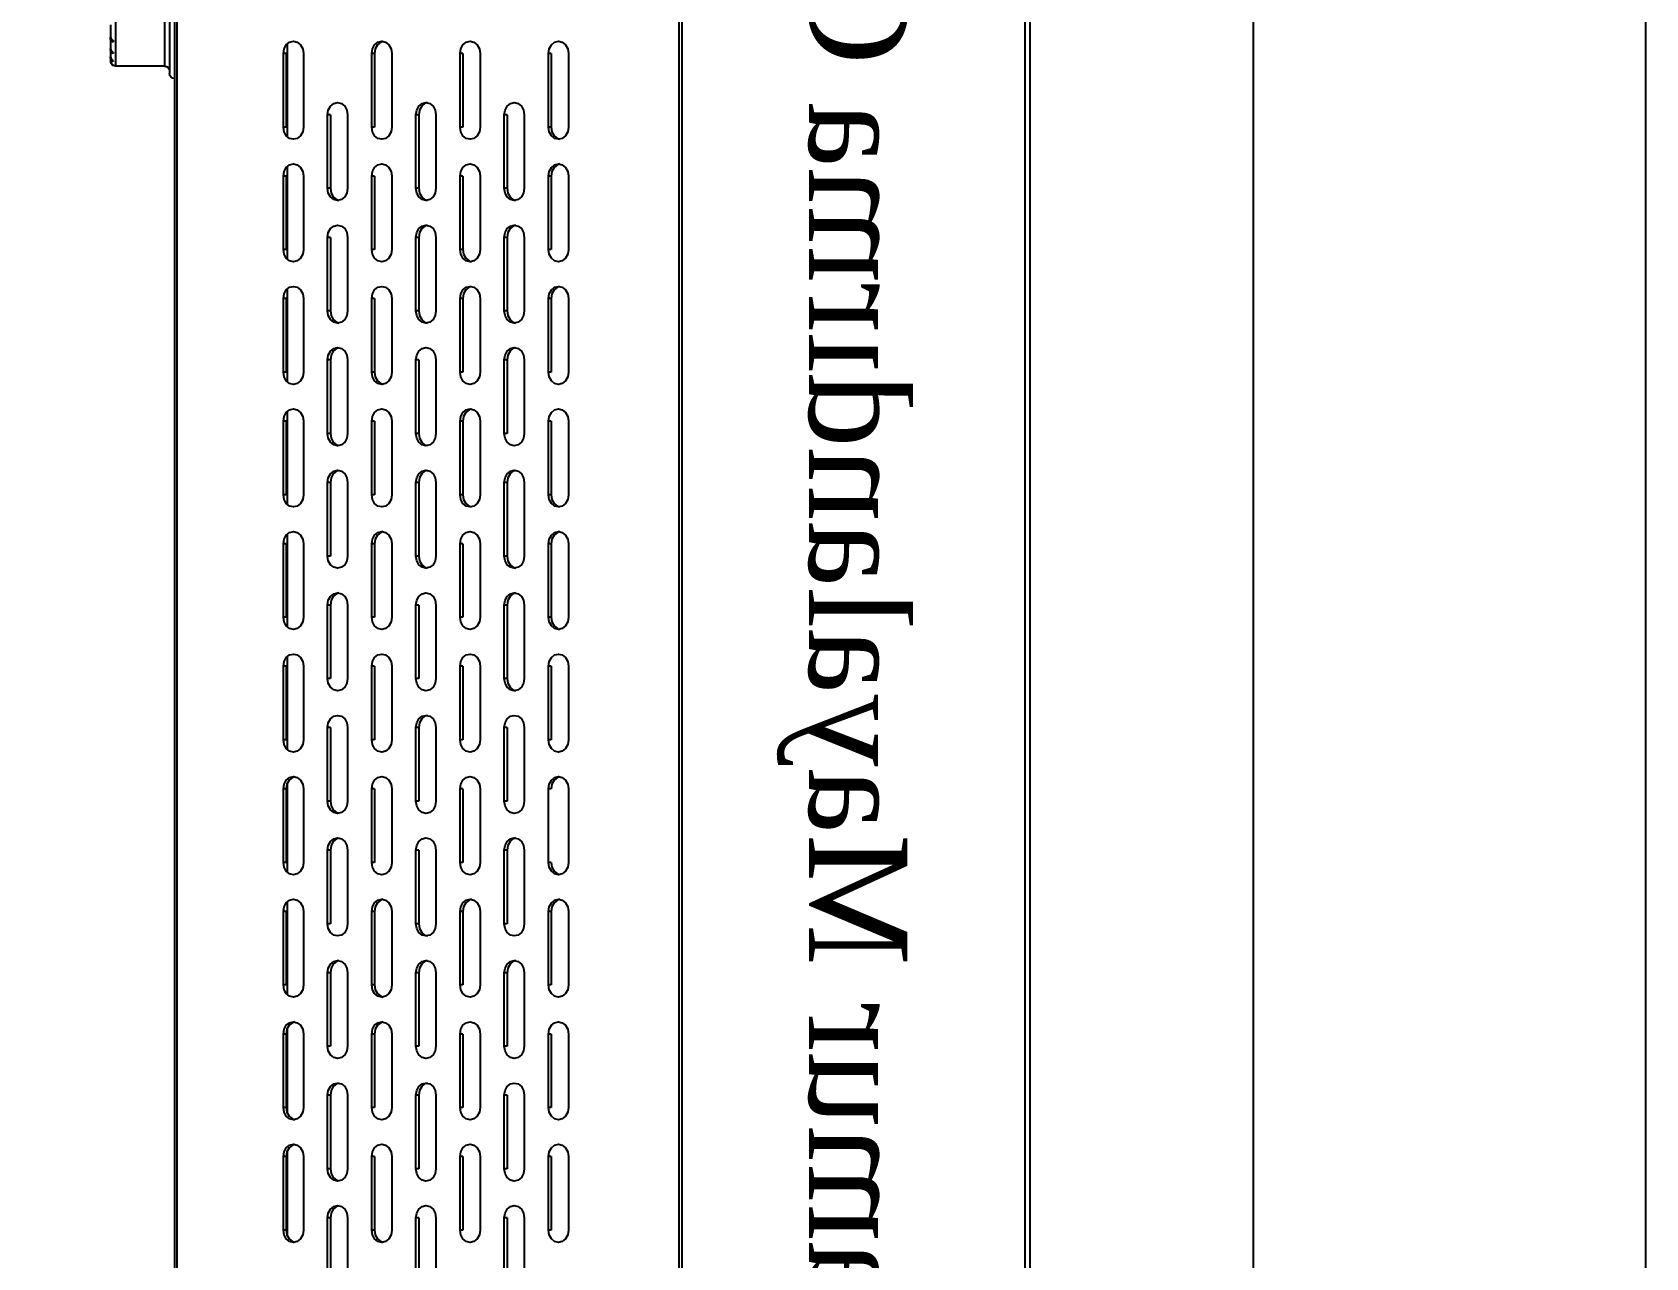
# Model space of a CAD drawing. Header units: millimetres. Extents: x 7703 to 14147, y -5820 to 95.
# Drawn here: x 12805.99 to 12838.9, y -4235.13 to -4210.14 of the extents above; entities that cross this region are included whole.
import ezdxf

# ---------------------------------------------------------------- set-up
doc = ezdxf.new("R2010")
doc.units = ezdxf.units.MM
doc.layers.add('Layer2', color=4, linetype='Continuous')
doc.layers.add('Layer5', color=33, linetype='Continuous', lineweight=15)
doc.styles.get("Standard").update_dxf_attribs({"font": 'stylu.ttf', "height": 10})

# ---------------------------------------------------------------- blocks, each defined once
blk = doc.blocks.new('A$C09CE520B')
at = {"layer": 'Layer2'}
for p, q in [((470.15, 192.5), (17.17, 192.5)), ((470.15, 191.49), (17.17, 191.49)), ((470.15, 121.49), (17.17, 121.49)), ((470.15, 120.91), (17.17, 120.91)), ((161.66, 98.39), (146.66, 98.39)), ((186.66, 98.39), (171.66, 98.39)), ((211.66, 98.39), (196.66, 98.39)), ((236.66, 98.39), (221.66, 98.39)), ((261.66, 98.39), (246.66, 98.39)), ((286.66, 98.39), (271.66, 98.39)), ((311.66, 98.39), (296.66, 98.39)), ((336.66, 98.39), (321.66, 98.39)), ((361.66, 98.39), (346.66, 98.39)), ((386.66, 98.39), (371.66, 98.39)), ((161.66, 94.87), (146.66, 94.87)), ((146.66, 94.87), (146.66, 94.29)), ((146.66, 94.29), (161.66, 94.29)), ((161.66, 94.87), (161.66, 94.29)), ((186.66, 94.87), (171.66, 94.87)), ((171.66, 94.87), (171.66, 94.29)), ((171.66, 94.29), (186.66, 94.29)), ((186.66, 94.87), (186.66, 94.29)), ((211.66, 94.87), (196.66, 94.87)), ((196.66, 94.87), (196.66, 94.29)), ((196.66, 94.29), (211.66, 94.29)), ((211.66, 94.87), (211.66, 94.29)), ((221.66, 94.87), (221.66, 94.29)), ((221.66, 94.29), (236.66, 94.29)), ((236.66, 94.87), (236.66, 94.29)), ((261.66, 94.87), (246.66, 94.87)), ((246.66, 94.87), (246.66, 94.29)), ((246.66, 94.29), (261.66, 94.29)), ((261.66, 94.87), (261.66, 94.29)), ((271.66, 94.87), (271.66, 94.29)), ((286.66, 94.87), (271.66, 94.87)), ((271.66, 94.29), (286.66, 94.29)), ((286.66, 94.87), (286.66, 94.29)), ((296.66, 94.87), (296.66, 94.29)), ((311.66, 94.87), (296.66, 94.87)), ((296.66, 94.29), (311.66, 94.29)), ((311.66, 94.87), (311.66, 94.29)), ((336.66, 94.87), (321.66, 94.87)), ((321.66, 94.87), (321.66, 94.29)), ((321.66, 94.29), (336.66, 94.29)), ((336.66, 94.87), (336.66, 94.29)), ((361.66, 94.87), (346.66, 94.87)), ((346.66, 94.87), (346.66, 94.29)), ((346.66, 94.29), (361.66, 94.29)), ((361.66, 94.87), (361.66, 94.29)), ((371.66, 94.87), (371.66, 94.29)), ((386.66, 94.87), (371.66, 94.87)), ((371.66, 94.29), (386.66, 94.29)), ((386.66, 94.87), (386.66, 94.29)), ((149.16, 89.38), (134.16, 89.38)), ((174.16, 89.38), (159.16, 89.38)), ((199.16, 89.38), (184.16, 89.38)), ((224.16, 89.38), (209.16, 89.38)), ((249.16, 89.38), (234.16, 89.38)), ((274.16, 89.38), (259.16, 89.38)), ((299.16, 89.38), (284.16, 89.38)), ((324.16, 89.38), (309.16, 89.38)), ((349.16, 89.38), (334.16, 89.38)), ((374.16, 89.38), (359.16, 89.38)), ((149.16, 85.86), (134.16, 85.86)), ((149.16, 85.86), (149.16, 85.28)), ((174.16, 85.86), (159.16, 85.86)), ((159.16, 85.86), (159.16, 85.28)), ((174.16, 85.86), (174.16, 85.28)), ((199.16, 85.86), (184.16, 85.86)), ((184.16, 85.86), (184.16, 85.28)), ((199.16, 85.86), (199.16, 85.28)), ((224.16, 85.86), (209.16, 85.86)), ((209.16, 85.86), (209.16, 85.28)), ((224.16, 85.86), (224.16, 85.28)), ((249.16, 85.86), (234.16, 85.86)), ((234.16, 85.86), (234.16, 85.28)), ((249.16, 85.86), (249.16, 85.28)), ((259.16, 85.86), (259.16, 85.28)), ((274.16, 85.86), (259.16, 85.86)), ((274.16, 85.86), (274.16, 85.28)), ((284.16, 85.86), (284.16, 85.28)), ((299.16, 85.86), (284.16, 85.86)), ((299.16, 85.86), (299.16, 85.28)), ((324.16, 85.86), (309.16, 85.86)), ((309.16, 85.86), (309.16, 85.28)), ((324.16, 85.86), (324.16, 85.28)), ((334.16, 85.86), (334.16, 85.28)), ((349.16, 85.86), (334.16, 85.86)), ((349.16, 85.86), (349.16, 85.28)), ((359.16, 85.86), (359.16, 85.28)), ((374.16, 85.86), (359.16, 85.86)), ((374.16, 85.86), (374.16, 85.28)), ((134.16, 85.28), (149.16, 85.28)), ((159.16, 85.28), (174.16, 85.28)), ((184.16, 85.28), (199.16, 85.28)), ((209.16, 85.28), (224.16, 85.28)), ((234.16, 85.28), (249.16, 85.28)), ((259.16, 85.28), (274.16, 85.28)), ((284.16, 85.28), (299.16, 85.28)), ((309.16, 85.28), (324.16, 85.28)), ((334.16, 85.28), (349.16, 85.28)), ((359.16, 85.28), (374.16, 85.28)), ((161.66, 80.37), (146.66, 80.37)), ((186.66, 80.37), (171.66, 80.37)), ((211.66, 80.37), (196.66, 80.37)), ((236.66, 80.37), (221.66, 80.37)), ((261.66, 80.37), (246.66, 80.37)), ((286.66, 80.37), (271.66, 80.37)), ((311.66, 80.37), (296.66, 80.37)), ((336.66, 80.37), (321.66, 80.37)), ((361.66, 80.37), (346.66, 80.37)), ((386.66, 80.37), (371.66, 80.37)), ((161.66, 76.85), (146.66, 76.85)), ((146.66, 76.85), (146.66, 76.27)), ((146.66, 76.27), (161.66, 76.27)), ((161.66, 76.85), (161.66, 76.27)), ((186.66, 76.85), (171.66, 76.85)), ((171.66, 76.85), (171.66, 76.27)), ((171.66, 76.27), (186.66, 76.27)), ((186.66, 76.85), (186.66, 76.27)), ((211.66, 76.85), (196.66, 76.85)), ((196.66, 76.85), (196.66, 76.27)), ((196.66, 76.27), (211.66, 76.27)), ((211.66, 76.85), (211.66, 76.27)), ((236.66, 76.85), (221.66, 76.85)), ((221.66, 76.85), (221.66, 76.27)), ((221.66, 76.27), (236.66, 76.27)), ((236.66, 76.85), (236.66, 76.27)), ((261.66, 76.85), (246.66, 76.85)), ((246.66, 76.85), (246.66, 76.27)), ((246.66, 76.27), (261.66, 76.27)), ((261.66, 76.85), (261.66, 76.27)), ((286.66, 76.85), (271.66, 76.85)), ((271.66, 76.85), (271.66, 76.27)), ((271.66, 76.27), (286.66, 76.27)), ((286.66, 76.85), (286.66, 76.27)), ((296.66, 76.85), (296.66, 76.27)), ((311.66, 76.85), (296.66, 76.85)), ((296.66, 76.27), (311.66, 76.27)), ((311.66, 76.85), (311.66, 76.27)), ((336.66, 76.85), (321.66, 76.85)), ((321.66, 76.85), (321.66, 76.27)), ((321.66, 76.27), (336.66, 76.27)), ((336.66, 76.85), (336.66, 76.27)), ((346.66, 76.85), (346.66, 76.27)), ((361.66, 76.85), (346.66, 76.85)), ((346.66, 76.27), (361.66, 76.27)), ((361.66, 76.85), (361.66, 76.27)), ((386.66, 76.85), (371.66, 76.85)), ((371.66, 76.85), (371.66, 76.27)), ((371.66, 76.27), (386.66, 76.27)), ((386.66, 76.85), (386.66, 76.27)), ((149.16, 71.36), (134.16, 71.36)), ((174.16, 71.36), (159.16, 71.36)), ((199.16, 71.36), (184.16, 71.36)), ((224.16, 71.36), (209.16, 71.36)), ((249.16, 71.36), (234.16, 71.36)), ((274.16, 71.36), (259.16, 71.36)), ((299.16, 71.36), (284.16, 71.36)), ((324.16, 71.36), (309.16, 71.36)), ((349.16, 71.36), (334.16, 71.36)), ((374.16, 71.36), (359.16, 71.36)), ((149.16, 67.84), (134.16, 67.84)), ((134.16, 67.26), (149.16, 67.26)), ((149.16, 67.84), (149.16, 67.26)), ((174.16, 67.84), (159.16, 67.84)), ((159.16, 67.84), (159.16, 67.26)), ((159.16, 67.26), (174.16, 67.26)), ((174.16, 67.84), (174.16, 67.26)), ((199.16, 67.84), (184.16, 67.84)), ((184.16, 67.84), (184.16, 67.26)), ((184.16, 67.26), (199.16, 67.26)), ((199.16, 67.84), (199.16, 67.26)), ((209.16, 67.84), (209.16, 67.26)), ((224.16, 67.84), (209.16, 67.84)), ((209.16, 67.26), (224.16, 67.26)), ((224.16, 67.84), (224.16, 67.26)), ((249.16, 67.84), (234.16, 67.84)), ((234.16, 67.84), (234.16, 67.26)), ((234.16, 67.26), (249.16, 67.26)), ((249.16, 67.84), (249.16, 67.26)), ((274.16, 67.84), (259.16, 67.84)), ((259.16, 67.84), (259.16, 67.26)), ((259.16, 67.26), (274.16, 67.26)), ((274.16, 67.84), (274.16, 67.26)), ((284.16, 67.84), (284.16, 67.26)), ((299.16, 67.84), (284.16, 67.84)), ((284.16, 67.26), (299.16, 67.26)), ((299.16, 67.84), (299.16, 67.26)), ((309.16, 67.84), (309.16, 67.26)), ((324.16, 67.84), (309.16, 67.84)), ((309.16, 67.26), (324.16, 67.26)), ((324.16, 67.84), (324.16, 67.26)), ((334.16, 67.84), (334.16, 67.26)), ((349.16, 67.84), (334.16, 67.84)), ((334.16, 67.26), (349.16, 67.26)), ((349.16, 67.84), (349.16, 67.26)), ((359.16, 67.84), (359.16, 67.26)), ((374.16, 67.84), (359.16, 67.84)), ((359.16, 67.26), (374.16, 67.26)), ((374.16, 67.84), (374.16, 67.26)), ((161.66, 62.35), (146.66, 62.35)), ((186.66, 62.35), (171.66, 62.35)), ((211.66, 62.35), (196.66, 62.35)), ((236.66, 62.35), (221.66, 62.35)), ((261.66, 62.35), (246.66, 62.35)), ((286.66, 62.35), (271.66, 62.35)), ((311.66, 62.35), (296.66, 62.35)), ((336.66, 62.35), (321.66, 62.35)), ((361.66, 62.35), (346.66, 62.35)), ((386.66, 62.35), (371.66, 62.35)), ((146.66, 58.82), (146.66, 58.25)), ((161.66, 58.82), (146.66, 58.82)), ((146.66, 58.25), (161.66, 58.25)), ((161.66, 58.82), (161.66, 58.25)), ((186.66, 58.82), (171.66, 58.82)), ((171.66, 58.82), (171.66, 58.25)), ((171.66, 58.25), (186.66, 58.25)), ((186.66, 58.82), (186.66, 58.25)), ((196.66, 58.82), (196.66, 58.25)), ((211.66, 58.82), (196.66, 58.82)), ((196.66, 58.25), (211.66, 58.25)), ((211.66, 58.82), (211.66, 58.25)), ((236.66, 58.82), (221.66, 58.82)), ((221.66, 58.82), (221.66, 58.25)), ((221.66, 58.25), (236.66, 58.25)), ((236.66, 58.82), (236.66, 58.25)), ((261.66, 58.82), (246.66, 58.82)), ((246.66, 58.82), (246.66, 58.25)), ((246.66, 58.25), (261.66, 58.25)), ((261.66, 58.82), (261.66, 58.25)), ((286.66, 58.82), (271.66, 58.82)), ((271.66, 58.82), (271.66, 58.25)), ((271.66, 58.25), (286.66, 58.25)), ((286.66, 58.82), (286.66, 58.25)), ((311.66, 58.82), (296.66, 58.82)), ((296.66, 58.82), (296.66, 58.25)), ((296.66, 58.25), (311.66, 58.25)), ((311.66, 58.82), (311.66, 58.25)), ((321.66, 58.82), (321.66, 58.25)), ((336.66, 58.82), (321.66, 58.82)), ((321.66, 58.25), (336.66, 58.25)), ((336.66, 58.82), (336.66, 58.25)), ((361.66, 58.82), (346.66, 58.82)), ((346.66, 58.82), (346.66, 58.25)), ((346.66, 58.25), (361.66, 58.25)), ((361.66, 58.82), (361.66, 58.25)), ((386.66, 58.82), (371.66, 58.82)), ((371.66, 58.82), (371.66, 58.25)), ((371.66, 58.25), (386.66, 58.25)), ((386.66, 58.82), (386.66, 58.25)), ((149.16, 53.34), (134.16, 53.34)), ((174.16, 53.34), (159.16, 53.34)), ((199.16, 53.34), (184.16, 53.34)), ((224.16, 53.34), (209.16, 53.34)), ((249.16, 53.34), (234.16, 53.34)), ((274.16, 53.34), (259.16, 53.34)), ((299.16, 53.34), (284.16, 53.34)), ((324.16, 53.34), (309.16, 53.34)), ((349.16, 53.34), (334.16, 53.34)), ((374.16, 53.34), (359.16, 53.34)), ((149.16, 49.81), (134.16, 49.81)), ((149.16, 49.81), (149.16, 49.24)), ((159.16, 49.81), (159.16, 49.24)), ((174.16, 49.81), (159.16, 49.81)), ((174.16, 49.81), (174.16, 49.24)), ((199.16, 49.81), (184.16, 49.81)), ((184.16, 49.81), (184.16, 49.24)), ((199.16, 49.81), (199.16, 49.24)), ((224.16, 49.81), (209.16, 49.81)), ((209.16, 49.81), (209.16, 49.24)), ((224.16, 49.81), (224.16, 49.24)), ((234.16, 49.81), (234.16, 49.24)), ((249.16, 49.81), (234.16, 49.81)), ((249.16, 49.81), (249.16, 49.24)), ((274.16, 49.81), (259.16, 49.81)), ((259.16, 49.81), (259.16, 49.24)), ((274.16, 49.81), (274.16, 49.24)), ((299.16, 49.81), (284.16, 49.81)), ((284.16, 49.81), (284.16, 49.24)), ((299.16, 49.81), (299.16, 49.24)), ((309.16, 49.81), (309.16, 49.24)), ((324.16, 49.81), (309.16, 49.81)), ((324.16, 49.81), (324.16, 49.24)), ((334.16, 49.81), (334.16, 49.24)), ((349.16, 49.81), (334.16, 49.81)), ((349.16, 49.81), (349.16, 49.24)), ((359.16, 49.81), (359.16, 49.24)), ((374.16, 49.81), (359.16, 49.81)), ((374.16, 49.81), (374.16, 49.24)), ((134.16, 49.24), (149.16, 49.24)), ((159.16, 49.24), (174.16, 49.24)), ((184.16, 49.24), (199.16, 49.24)), ((209.16, 49.24), (224.16, 49.24)), ((234.16, 49.24), (249.16, 49.24)), ((259.16, 49.24), (274.16, 49.24)), ((284.16, 49.24), (299.16, 49.24)), ((309.16, 49.24), (324.16, 49.24)), ((334.16, 49.24), (349.16, 49.24)), ((359.16, 49.24), (374.16, 49.24)), ((161.66, 44.33), (146.66, 44.33)), ((186.66, 44.33), (171.66, 44.33)), ((211.66, 44.33), (196.66, 44.33)), ((236.66, 44.33), (221.66, 44.33)), ((261.66, 44.33), (246.66, 44.33)), ((286.66, 44.33), (271.66, 44.33)), ((311.66, 44.33), (296.66, 44.33)), ((336.66, 44.33), (321.66, 44.33)), ((361.66, 44.33), (346.66, 44.33)), ((386.66, 44.33), (371.66, 44.33)), ((162.73, 41), (145.59, 41)), ((146.66, 40.8), (146.66, 40.23)), ((161.66, 40.8), (146.66, 40.8)), ((146.66, 40.23), (161.66, 40.23)), ((161.66, 40.8), (161.66, 40.23)), ((187.73, 41), (170.59, 41)), ((171.66, 40.8), (171.66, 40.23)), ((186.66, 40.8), (171.66, 40.8)), ((171.66, 40.23), (186.66, 40.23)), ((186.66, 40.8), (186.66, 40.23)), ((213.61, 41), (194.71, 41)), ((211.66, 40.8), (196.66, 40.8)), ((196.66, 40.8), (196.66, 40.23)), ((196.66, 40.23), (211.66, 40.23)), ((211.66, 40.8), (211.66, 40.23)), ((237.73, 41), (219.71, 41)), ((236.66, 40.8), (221.66, 40.8)), ((221.66, 40.8), (221.66, 40.23)), ((221.66, 40.23), (236.66, 40.23)), ((236.66, 40.8), (236.66, 40.23)), ((263.61, 41), (244.71, 41)), ((261.66, 40.8), (246.66, 40.8)), ((246.66, 40.8), (246.66, 40.23)), ((246.66, 40.23), (261.66, 40.23)), ((261.66, 40.8), (261.66, 40.23)), ((288.61, 41), (269.71, 41)), ((286.66, 40.8), (271.66, 40.8)), ((271.66, 40.8), (271.66, 40.23)), ((271.66, 40.23), (286.66, 40.23)), ((286.66, 40.8), (286.66, 40.23)), ((313.61, 41), (294.71, 41)), ((311.66, 40.8), (296.66, 40.8)), ((296.66, 40.8), (296.66, 40.23)), ((296.66, 40.23), (311.66, 40.23)), ((311.66, 40.8), (311.66, 40.23)), ((338.61, 41), (319.71, 41)), ((336.66, 40.8), (321.66, 40.8)), ((321.66, 40.8), (321.66, 40.23)), ((321.66, 40.23), (336.66, 40.23)), ((336.66, 40.8), (336.66, 40.23)), ((363.61, 41), (344.71, 41)), ((361.66, 40.8), (346.66, 40.8)), ((346.66, 40.8), (346.66, 40.23)), ((346.66, 40.23), (361.66, 40.23)), ((361.66, 40.8), (361.66, 40.23)), ((388.61, 41), (369.71, 41)), ((386.66, 40.8), (371.66, 40.8)), ((371.66, 40.8), (371.66, 40.23)), ((371.66, 40.23), (386.66, 40.23)), ((386.66, 40.8), (386.66, 40.23)), ((470.15, 18.52), (17.17, 18.52)), ((17.17, 18.09), (470.15, 18.09)), ((142.95, 18), (142.89, 18)), ((142.95, 18), (142.95, 18.09)), ((155.62, 18), (142.95, 18)), ((155.62, 18), (155.62, 18.09)), ((156.8, 18), (155.62, 18)), ((156.8, 18), (156.8, 18.09)), ((184.69, 18), (156.8, 18)), ((184.69, 18), (184.69, 18.09)), ((185.94, 18), (184.69, 18)), ((185.87, 18), (185.87, 18.09)), ((189.89, 18), (185.94, 18)), ((189.89, 18), (189.89, 18.09)), ((191.07, 18), (189.89, 18)), ((191.69, 18), (191.07, 18)), ((191.51, 18), (191.51, 18.09)), ((191.75, 18), (191.69, 18)), ((191.75, 18), (191.75, 18.09)), ((193.29, 18), (191.75, 18)), ((193.29, 18), (193.29, 18.09)), ((194.47, 18), (193.29, 18)), ((194.47, 18), (194.47, 18.09)), ((204.23, 18), (194.47, 18)), ((204.23, 18), (204.23, 18.09)), ((205.48, 18), (204.23, 18)), ((205.48, 18), (205.48, 18.09)), ((214.35, 18), (205.48, 18)), ((214.35, 18), (214.35, 18.09)), ((215.53, 18), (214.35, 18)), ((215.53, 18), (215.53, 18.09)), ((229.5, 18), (215.53, 18)), ((229.5, 18), (229.5, 18.09)), ((230.76, 18), (229.5, 18)), ((230.76, 18), (230.75, 18.09)), ((243.04, 18), (230.76, 18)), ((243.04, 18), (243.04, 18.09)), ((244.11, 18), (243.04, 18)), ((243.82, 18), (243.82, 18.09)), ((244.11, 18), (244.11, 18.09)), ((257.81, 18), (244.11, 18)), ((257.81, 18), (257.81, 18.09)), ((259.06, 18), (257.81, 18)), ((259.06, 18), (259.06, 18.09)), ((278.05, 18), (259.06, 18)), ((278.05, 18), (278.05, 18.09)), ((279.07, 18), (278.05, 18)), ((279.07, 18), (279.07, 18.09)), ((290.65, 18), (279.07, 18)), ((290.65, 18), (290.65, 18.09)), ((291.9, 18), (290.65, 18)), ((291.9, 18), (291.9, 18.09)), ((293.23, 18), (291.9, 18)), ((293.23, 18), (293.23, 18.09)), ((293.23, 18), (293.23, 18)), ((297.79, 18.09), (297.79, 18)), ((297.86, 18), (297.79, 18)), ((297.86, 18), (297.86, 18.09)), ((310.53, 18), (297.86, 18)), ((310.53, 18), (310.53, 18.09)), ((311.71, 18), (310.53, 18)), ((311.71, 18), (311.71, 18.09)), ((321.42, 18), (311.71, 18)), ((321.42, 18), (321.42, 18.09)), ((322.67, 18), (321.42, 18)), ((322.61, 18), (322.61, 18.09)), ((335.77, 18), (322.67, 18)), ((324.24, 18), (324.24, 18.09)), ((325.47, 18), (325.47, 18.09)), ((333.08, 18), (333.08, 18.09)), ((333.53, 18), (333.53, 18.09)), ((336.57, 18), (335.77, 18)), ((336.57, 18), (336.57, 18.09)), ((348.84, 18), (336.57, 18)), ((348.84, 18), (348.84, 18.09)), ((350.09, 18), (348.84, 18)), ((349.6, 18), (349.6, 18.09)), ((381.58, 18.09), (381.58, 18)), ((426.58, 18), (381.58, 18)), ((425.58, 17), (382.58, 17)), ((384.08, 16), (384.08, 6)), ((424.08, 16), (384.13, 16)), ((424.08, 6), (384.13, 6)), ((384.33, 5.5), (384.28, 5.5)), ((385.19, 5.5), (385.04, 5.5)), ((385.87, 5), (385.19, 5)), ((385.87, 5), (386.01, 5)), ((387.39, 5), (386.01, 5)), ((386.88, 5.5), (386.64, 5.5)), ((387.39, 5), (387.63, 5)), ((389.64, 5), (387.63, 5)), ((389.32, 5.5), (388.99, 5.5)), ((389.64, 5), (389.97, 5)), ((392.52, 5), (389.97, 5))]:
    blk.add_line(p, q, dxfattribs=at)
at = {"layer": 'Layer2', "flags": 128}
for points in [[(146.66, 98.39), (145.7, 98.23), (144.89, 97.79), (144.35, 97.13), (144.16, 96.34), (144.35, 95.56), (144.89, 94.89), (145.7, 94.45), (146.66, 94.29)], [(161.66, 94.29), (162.62, 94.45), (163.43, 94.89), (163.97, 95.56), (164.16, 96.34), (163.97, 97.13), (163.43, 97.79), (162.62, 98.23), (161.66, 98.39)], [(171.66, 98.39), (170.7, 98.23), (169.89, 97.79), (169.35, 97.13), (169.16, 96.34), (169.35, 95.56), (169.89, 94.89), (170.7, 94.45), (171.66, 94.29)], [(186.66, 94.29), (187.62, 94.45), (188.43, 94.89), (188.97, 95.56), (189.16, 96.34), (188.97, 97.13), (188.43, 97.79), (187.62, 98.23), (186.66, 98.39)], [(196.66, 98.39), (195.7, 98.23), (194.89, 97.79), (194.35, 97.13), (194.16, 96.34), (194.35, 95.56), (194.89, 94.89), (195.7, 94.45), (196.66, 94.29)], [(211.66, 94.29), (212.62, 94.45), (213.43, 94.89), (213.97, 95.56), (214.16, 96.34), (213.97, 97.13), (213.43, 97.79), (212.62, 98.23), (211.66, 98.39)], [(214.13, 96.63), (213.97, 96.13), (213.43, 95.47), (212.62, 95.02), (211.66, 94.87)], [(221.66, 98.39), (220.7, 98.23), (219.89, 97.79), (219.35, 97.13), (219.16, 96.34), (219.35, 95.56), (219.89, 94.89), (220.7, 94.45), (221.66, 94.29)], [(221.66, 94.87), (220.7, 95.02), (219.89, 95.47), (219.35, 96.13), (219.18, 96.63)], [(236.66, 94.29), (237.62, 94.45), (238.43, 94.89), (238.97, 95.56), (239.16, 96.34), (238.97, 97.13), (238.43, 97.79), (237.62, 98.23), (236.66, 98.39)], [(239.13, 96.63), (238.97, 96.13), (238.43, 95.47), (237.62, 95.02), (236.66, 94.87)], [(246.66, 98.39), (245.7, 98.23), (244.89, 97.79), (244.35, 97.13), (244.16, 96.34), (244.35, 95.56), (244.89, 94.89), (245.7, 94.45), (246.66, 94.29)], [(261.66, 94.29), (262.62, 94.45), (263.43, 94.89), (263.97, 95.56), (264.16, 96.34), (263.97, 97.13), (263.43, 97.79), (262.62, 98.23), (261.66, 98.39)], [(271.66, 98.39), (270.7, 98.23), (269.89, 97.79), (269.35, 97.13), (269.16, 96.34), (269.35, 95.56), (269.89, 94.89), (270.7, 94.45), (271.66, 94.29)], [(271.66, 94.87), (270.7, 95.02), (269.89, 95.47), (269.35, 96.13), (269.18, 96.63)], [(286.66, 94.29), (287.62, 94.45), (288.43, 94.89), (288.97, 95.56), (289.16, 96.34), (288.97, 97.13), (288.43, 97.79), (287.62, 98.23), (286.66, 98.39)], [(289.13, 96.63), (288.97, 96.13), (288.43, 95.47), (287.62, 95.02), (286.66, 94.87)], [(296.66, 98.39), (295.7, 98.23), (294.89, 97.79), (294.35, 97.13), (294.16, 96.34), (294.35, 95.56), (294.89, 94.89), (295.7, 94.45), (296.66, 94.29)], [(296.66, 94.87), (295.7, 95.02), (294.89, 95.47), (294.35, 96.13), (294.18, 96.63)], [(311.66, 94.29), (312.62, 94.45), (313.43, 94.89), (313.97, 95.56), (314.16, 96.34), (313.97, 97.13), (313.43, 97.79), (312.62, 98.23), (311.66, 98.39)], [(321.66, 98.39), (320.7, 98.23), (319.89, 97.79), (319.35, 97.13), (319.16, 96.34), (319.35, 95.56), (319.89, 94.89), (320.7, 94.45), (321.66, 94.29)], [(336.66, 94.29), (337.62, 94.45), (338.43, 94.89), (338.97, 95.56), (339.16, 96.34), (338.97, 97.13), (338.43, 97.79), (337.62, 98.23), (336.66, 98.39)], [(339.13, 96.63), (338.97, 96.13), (338.43, 95.47), (337.62, 95.02), (336.66, 94.87)], [(346.66, 98.39), (345.7, 98.23), (344.89, 97.79), (344.35, 97.13), (344.16, 96.34), (344.35, 95.56), (344.89, 94.89), (345.7, 94.45), (346.66, 94.29)], [(361.66, 94.29), (362.62, 94.45), (363.43, 94.89), (363.97, 95.56), (364.16, 96.34), (363.97, 97.13), (363.43, 97.79), (362.62, 98.23), (361.66, 98.39)], [(364.13, 96.63), (363.97, 96.13), (363.43, 95.47), (362.62, 95.02), (361.66, 94.87)], [(371.66, 98.39), (370.7, 98.23), (369.89, 97.79), (369.35, 97.13), (369.16, 96.34), (369.35, 95.56), (369.89, 94.89), (370.7, 94.45), (371.66, 94.29)], [(371.66, 94.87), (370.7, 95.02), (369.89, 95.47), (369.35, 96.13), (369.18, 96.63)], [(386.66, 94.29), (387.62, 94.45), (388.43, 94.89), (388.97, 95.56), (389.16, 96.34), (388.97, 97.13), (388.43, 97.79), (387.62, 98.23), (386.66, 98.39)], [(149.16, 85.28), (150.12, 85.44), (150.93, 85.88), (151.47, 86.55), (151.66, 87.33), (151.47, 88.11), (150.93, 88.78), (150.12, 89.22), (149.16, 89.38)], [(159.16, 89.38), (158.2, 89.22), (157.39, 88.78), (156.85, 88.11), (156.66, 87.33), (156.85, 86.55), (157.39, 85.88), (158.2, 85.44), (159.16, 85.28)], [(174.16, 85.28), (175.12, 85.44), (175.93, 85.88), (176.47, 86.55), (176.66, 87.33), (176.47, 88.11), (175.93, 88.78), (175.12, 89.22), (174.16, 89.38)], [(184.16, 89.38), (183.2, 89.22), (182.39, 88.78), (181.85, 88.11), (181.66, 87.33), (181.85, 86.55), (182.39, 85.88), (183.2, 85.44), (184.16, 85.28)], [(199.16, 85.28), (200.12, 85.44), (200.93, 85.88), (201.47, 86.55), (201.66, 87.33), (201.47, 88.11), (200.93, 88.78), (200.12, 89.22), (199.16, 89.38)], [(209.16, 89.38), (208.2, 89.22), (207.39, 88.78), (206.85, 88.11), (206.66, 87.33), (206.85, 86.55), (207.39, 85.88), (208.2, 85.44), (209.16, 85.28)], [(224.16, 85.28), (225.12, 85.44), (225.93, 85.88), (226.47, 86.55), (226.66, 87.33), (226.47, 88.11), (225.93, 88.78), (225.12, 89.22), (224.16, 89.38)], [(234.16, 89.38), (233.2, 89.22), (232.39, 88.78), (231.85, 88.11), (231.66, 87.33), (231.85, 86.55), (232.39, 85.88), (233.2, 85.44), (234.16, 85.28)], [(249.16, 85.28), (250.12, 85.44), (250.93, 85.88), (251.47, 86.55), (251.66, 87.33), (251.47, 88.11), (250.93, 88.78), (250.12, 89.22), (249.16, 89.38)], [(259.16, 89.38), (258.2, 89.22), (257.39, 88.78), (256.85, 88.11), (256.66, 87.33), (256.85, 86.55), (257.39, 85.88), (258.2, 85.44), (259.16, 85.28)], [(274.16, 85.28), (275.12, 85.44), (275.93, 85.88), (276.47, 86.55), (276.66, 87.33), (276.47, 88.11), (275.93, 88.78), (275.12, 89.22), (274.16, 89.38)], [(284.16, 89.38), (283.2, 89.22), (282.39, 88.78), (281.85, 88.11), (281.66, 87.33), (281.85, 86.55), (282.39, 85.88), (283.2, 85.44), (284.16, 85.28)], [(299.16, 85.28), (300.12, 85.44), (300.93, 85.88), (301.47, 86.55), (301.66, 87.33), (301.47, 88.11), (300.93, 88.78), (300.12, 89.22), (299.16, 89.38)], [(309.16, 89.38), (308.2, 89.22), (307.39, 88.78), (306.85, 88.11), (306.66, 87.33), (306.85, 86.55), (307.39, 85.88), (308.2, 85.44), (309.16, 85.28)], [(324.16, 85.28), (325.12, 85.44), (325.93, 85.88), (326.47, 86.55), (326.66, 87.33), (326.47, 88.11), (325.93, 88.78), (325.12, 89.22), (324.16, 89.38)], [(334.16, 89.38), (333.2, 89.22), (332.39, 88.78), (331.85, 88.11), (331.66, 87.33), (331.85, 86.55), (332.39, 85.88), (333.2, 85.44), (334.16, 85.28)], [(349.16, 85.28), (350.12, 85.44), (350.93, 85.88), (351.47, 86.55), (351.66, 87.33), (351.47, 88.11), (350.93, 88.78), (350.12, 89.22), (349.16, 89.38)], [(359.16, 89.38), (358.2, 89.22), (357.39, 88.78), (356.85, 88.11), (356.66, 87.33), (356.85, 86.55), (357.39, 85.88), (358.2, 85.44), (359.16, 85.28)], [(374.16, 85.28), (375.12, 85.44), (375.93, 85.88), (376.47, 86.55), (376.66, 87.33), (376.47, 88.11), (375.93, 88.78), (375.12, 89.22), (374.16, 89.38)], [(201.63, 87.62), (201.47, 87.12), (200.93, 86.46), (200.12, 86.01), (199.16, 85.86)], [(226.63, 87.62), (226.47, 87.12), (225.93, 86.46), (225.12, 86.01), (224.16, 85.86)], [(259.16, 85.86), (258.2, 86.01), (257.39, 86.46), (256.85, 87.12), (256.68, 87.62)], [(276.63, 87.62), (276.47, 87.12), (275.93, 86.46), (275.12, 86.01), (274.16, 85.86)], [(284.16, 85.86), (283.2, 86.01), (282.39, 86.46), (281.85, 87.12), (281.68, 87.62)], [(301.63, 87.62), (301.47, 87.12), (300.93, 86.46), (300.12, 86.01), (299.16, 85.86)], [(326.63, 87.62), (326.47, 87.12), (325.93, 86.46), (325.12, 86.01), (324.16, 85.86)], [(334.16, 85.86), (333.2, 86.01), (332.39, 86.46), (331.85, 87.12), (331.68, 87.62)], [(351.63, 87.62), (351.47, 87.12), (350.93, 86.46), (350.12, 86.01), (349.16, 85.86)], [(359.16, 85.86), (358.2, 86.01), (357.39, 86.46), (356.85, 87.12), (356.68, 87.62)], [(146.66, 80.37), (145.7, 80.21), (144.89, 79.77), (144.35, 79.1), (144.16, 78.32), (144.35, 77.54), (144.89, 76.87), (145.7, 76.43), (146.66, 76.27)], [(161.66, 76.27), (162.62, 76.43), (163.43, 76.87), (163.97, 77.54), (164.16, 78.32), (163.97, 79.1), (163.43, 79.77), (162.62, 80.21), (161.66, 80.37)], [(171.66, 80.37), (170.7, 80.21), (169.89, 79.77), (169.35, 79.1), (169.16, 78.32), (169.35, 77.54), (169.89, 76.87), (170.7, 76.43), (171.66, 76.27)], [(186.66, 76.27), (187.62, 76.43), (188.43, 76.87), (188.97, 77.54), (189.16, 78.32), (188.97, 79.1), (188.43, 79.77), (187.62, 80.21), (186.66, 80.37)], [(196.66, 80.37), (195.7, 80.21), (194.89, 79.77), (194.35, 79.1), (194.16, 78.32), (194.35, 77.54), (194.89, 76.87), (195.7, 76.43), (196.66, 76.27)], [(211.66, 76.27), (212.62, 76.43), (213.43, 76.87), (213.97, 77.54), (214.16, 78.32), (213.97, 79.1), (213.43, 79.77), (212.62, 80.21), (211.66, 80.37)], [(221.66, 80.37), (220.7, 80.21), (219.89, 79.77), (219.35, 79.1), (219.16, 78.32), (219.35, 77.54), (219.89, 76.87), (220.7, 76.43), (221.66, 76.27)], [(236.66, 76.27), (237.62, 76.43), (238.43, 76.87), (238.97, 77.54), (239.16, 78.32), (238.97, 79.1), (238.43, 79.77), (237.62, 80.21), (236.66, 80.37)], [(246.66, 80.37), (245.7, 80.21), (244.89, 79.77), (244.35, 79.1), (244.16, 78.32), (244.35, 77.54), (244.89, 76.87), (245.7, 76.43), (246.66, 76.27)], [(261.66, 76.27), (262.62, 76.43), (263.43, 76.87), (263.97, 77.54), (264.16, 78.32), (263.97, 79.1), (263.43, 79.77), (262.62, 80.21), (261.66, 80.37)], [(271.66, 80.37), (270.7, 80.21), (269.89, 79.77), (269.35, 79.1), (269.16, 78.32), (269.35, 77.54), (269.89, 76.87), (270.7, 76.43), (271.66, 76.27)], [(286.66, 76.27), (287.62, 76.43), (288.43, 76.87), (288.97, 77.54), (289.16, 78.32), (288.97, 79.1), (288.43, 79.77), (287.62, 80.21), (286.66, 80.37)], [(296.66, 80.37), (295.7, 80.21), (294.89, 79.77), (294.35, 79.1), (294.16, 78.32), (294.35, 77.54), (294.89, 76.87), (295.7, 76.43), (296.66, 76.27)], [(311.66, 76.27), (312.62, 76.43), (313.43, 76.87), (313.97, 77.54), (314.16, 78.32), (313.97, 79.1), (313.43, 79.77), (312.62, 80.21), (311.66, 80.37)], [(321.66, 80.37), (320.7, 80.21), (319.89, 79.77), (319.35, 79.1), (319.16, 78.32), (319.35, 77.54), (319.89, 76.87), (320.7, 76.43), (321.66, 76.27)], [(336.66, 76.27), (337.62, 76.43), (338.43, 76.87), (338.97, 77.54), (339.16, 78.32), (338.97, 79.1), (338.43, 79.77), (337.62, 80.21), (336.66, 80.37)], [(346.66, 80.37), (345.7, 80.21), (344.89, 79.77), (344.35, 79.1), (344.16, 78.32), (344.35, 77.54), (344.89, 76.87), (345.7, 76.43), (346.66, 76.27)], [(361.66, 76.27), (362.62, 76.43), (363.43, 76.87), (363.97, 77.54), (364.16, 78.32), (363.97, 79.1), (363.43, 79.77), (362.62, 80.21), (361.66, 80.37)], [(371.66, 80.37), (370.7, 80.21), (369.89, 79.77), (369.35, 79.1), (369.16, 78.32), (369.35, 77.54), (369.89, 76.87), (370.7, 76.43), (371.66, 76.27)], [(386.66, 76.27), (387.62, 76.43), (388.43, 76.87), (388.97, 77.54), (389.16, 78.32), (388.97, 79.1), (388.43, 79.77), (387.62, 80.21), (386.66, 80.37)], [(214.13, 78.61), (213.97, 78.11), (213.43, 77.45), (212.62, 77), (211.66, 76.85)], [(296.66, 76.85), (295.7, 77), (294.89, 77.45), (294.35, 78.11), (294.18, 78.61)], [(314.13, 78.61), (313.97, 78.11), (313.43, 77.45), (312.62, 77), (311.66, 76.85)], [(339.13, 78.61), (338.97, 78.11), (338.43, 77.45), (337.62, 77), (336.66, 76.85)], [(346.66, 76.85), (345.7, 77), (344.89, 77.45), (344.35, 78.11), (344.18, 78.61)], [(149.16, 67.26), (150.12, 67.42), (150.93, 67.86), (151.47, 68.53), (151.66, 69.31), (151.47, 70.09), (150.93, 70.76), (150.12, 71.2), (149.16, 71.36)], [(159.16, 71.36), (158.2, 71.2), (157.39, 70.76), (156.85, 70.09), (156.66, 69.31), (156.85, 68.53), (157.39, 67.86), (158.2, 67.42), (159.16, 67.26)], [(174.16, 67.26), (175.12, 67.42), (175.93, 67.86), (176.47, 68.53), (176.66, 69.31), (176.47, 70.09), (175.93, 70.76), (175.12, 71.2), (174.16, 71.36)], [(176.63, 69.6), (176.47, 69.1), (175.93, 68.44), (175.12, 67.99), (174.16, 67.84)], [(184.16, 71.36), (183.2, 71.2), (182.39, 70.76), (181.85, 70.09), (181.66, 69.31), (181.85, 68.53), (182.39, 67.86), (183.2, 67.42), (184.16, 67.26)], [(199.16, 67.26), (200.12, 67.42), (200.93, 67.86), (201.47, 68.53), (201.66, 69.31), (201.47, 70.09), (200.93, 70.76), (200.12, 71.2), (199.16, 71.36)], [(201.63, 69.6), (201.47, 69.1), (200.93, 68.44), (200.12, 67.99), (199.16, 67.84)], [(209.16, 71.36), (208.2, 71.2), (207.39, 70.76), (206.85, 70.09), (206.66, 69.31), (206.85, 68.53), (207.39, 67.86), (208.2, 67.42), (209.16, 67.26)], [(209.16, 67.84), (208.2, 67.99), (207.39, 68.44), (206.85, 69.1), (206.68, 69.6)], [(224.16, 67.26), (225.12, 67.42), (225.93, 67.86), (226.47, 68.53), (226.66, 69.31), (226.47, 70.09), (225.93, 70.76), (225.12, 71.2), (224.16, 71.36)], [(234.16, 71.36), (233.2, 71.2), (232.39, 70.76), (231.85, 70.09), (231.66, 69.31), (231.85, 68.53), (232.39, 67.86), (233.2, 67.42), (234.16, 67.26)], [(249.16, 67.26), (250.12, 67.42), (250.93, 67.86), (251.47, 68.53), (251.66, 69.31), (251.47, 70.09), (250.93, 70.76), (250.12, 71.2), (249.16, 71.36)], [(251.63, 69.6), (251.47, 69.1), (250.93, 68.44), (250.12, 67.99), (249.16, 67.84)], [(259.16, 71.36), (258.2, 71.2), (257.39, 70.76), (256.85, 70.09), (256.66, 69.31), (256.85, 68.53), (257.39, 67.86), (258.2, 67.42), (259.16, 67.26)], [(274.16, 67.26), (275.12, 67.42), (275.93, 67.86), (276.47, 68.53), (276.66, 69.31), (276.47, 70.09), (275.93, 70.76), (275.12, 71.2), (274.16, 71.36)], [(284.16, 71.36), (283.2, 71.2), (282.39, 70.76), (281.85, 70.09), (281.66, 69.31), (281.85, 68.53), (282.39, 67.86), (283.2, 67.42), (284.16, 67.26)], [(284.16, 67.84), (283.2, 67.99), (282.39, 68.44), (281.85, 69.1), (281.68, 69.6)], [(299.16, 67.26), (300.12, 67.42), (300.93, 67.86), (301.47, 68.53), (301.66, 69.31), (301.47, 70.09), (300.93, 70.76), (300.12, 71.2), (299.16, 71.36)], [(301.63, 69.6), (301.47, 69.1), (300.93, 68.44), (300.12, 67.99), (299.16, 67.84)], [(309.16, 71.36), (308.2, 71.2), (307.39, 70.76), (306.85, 70.09), (306.66, 69.31), (306.85, 68.53), (307.39, 67.86), (308.2, 67.42), (309.16, 67.26)], [(309.16, 67.84), (308.2, 67.99), (307.39, 68.44), (306.85, 69.1), (306.68, 69.6)], [(324.16, 67.26), (325.12, 67.42), (325.93, 67.86), (326.47, 68.53), (326.66, 69.31), (326.47, 70.09), (325.93, 70.76), (325.12, 71.2), (324.16, 71.36)], [(334.16, 71.36), (333.2, 71.2), (332.39, 70.76), (331.85, 70.09), (331.66, 69.31), (331.85, 68.53), (332.39, 67.86), (333.2, 67.42), (334.16, 67.26)], [(334.16, 67.84), (333.2, 67.99), (332.39, 68.44), (331.85, 69.1), (331.68, 69.6)], [(349.16, 67.26), (350.12, 67.42), (350.93, 67.86), (351.47, 68.53), (351.66, 69.31), (351.47, 70.09), (350.93, 70.76), (350.12, 71.2), (349.16, 71.36)], [(351.63, 69.6), (351.47, 69.1), (350.93, 68.44), (350.12, 67.99), (349.16, 67.84)], [(359.16, 71.36), (358.2, 71.2), (357.39, 70.76), (356.85, 70.09), (356.66, 69.31), (356.85, 68.53), (357.39, 67.86), (358.2, 67.42), (359.16, 67.26)], [(359.16, 67.84), (358.2, 67.99), (357.39, 68.44), (356.85, 69.1), (356.68, 69.6)], [(374.16, 67.26), (375.12, 67.42), (375.93, 67.86), (376.47, 68.53), (376.66, 69.31), (376.47, 70.09), (375.93, 70.76), (375.12, 71.2), (374.16, 71.36)], [(376.63, 69.6), (376.47, 69.1), (375.93, 68.44), (375.12, 67.99), (374.16, 67.84)], [(146.66, 62.35), (145.7, 62.19), (144.89, 61.75), (144.35, 61.08), (144.16, 60.3), (144.35, 59.52), (144.89, 58.85), (145.7, 58.41), (146.66, 58.25)], [(146.66, 58.82), (145.7, 58.98), (144.89, 59.42), (144.35, 60.09), (144.18, 60.59)], [(161.66, 58.25), (162.62, 58.41), (163.43, 58.85), (163.97, 59.52), (164.16, 60.3), (163.97, 61.08), (163.43, 61.75), (162.62, 62.19), (161.66, 62.35)], [(171.66, 62.35), (170.7, 62.19), (169.89, 61.75), (169.35, 61.08), (169.16, 60.3), (169.35, 59.52), (169.89, 58.85), (170.7, 58.41), (171.66, 58.25)], [(186.66, 58.25), (187.62, 58.41), (188.43, 58.85), (188.97, 59.52), (189.16, 60.3), (188.97, 61.08), (188.43, 61.75), (187.62, 62.19), (186.66, 62.35)], [(189.13, 60.59), (188.97, 60.09), (188.43, 59.42), (187.62, 58.98), (186.66, 58.82)], [(196.66, 62.35), (195.7, 62.19), (194.89, 61.75), (194.35, 61.08), (194.16, 60.3), (194.35, 59.52), (194.89, 58.85), (195.7, 58.41), (196.66, 58.25)], [(196.66, 58.82), (195.7, 58.98), (194.89, 59.42), (194.35, 60.09), (194.18, 60.59)], [(211.66, 58.25), (212.62, 58.41), (213.43, 58.85), (213.97, 59.52), (214.16, 60.3), (213.97, 61.08), (213.43, 61.75), (212.62, 62.19), (211.66, 62.35)], [(214.13, 60.59), (213.97, 60.09), (213.43, 59.42), (212.62, 58.98), (211.66, 58.82)], [(221.66, 62.35), (220.7, 62.19), (219.89, 61.75), (219.35, 61.08), (219.16, 60.3), (219.35, 59.52), (219.89, 58.85), (220.7, 58.41), (221.66, 58.25)], [(236.66, 58.25), (237.62, 58.41), (238.43, 58.85), (238.97, 59.52), (239.16, 60.3), (238.97, 61.08), (238.43, 61.75), (237.62, 62.19), (236.66, 62.35)], [(246.66, 62.35), (245.7, 62.19), (244.89, 61.75), (244.35, 61.08), (244.16, 60.3), (244.35, 59.52), (244.89, 58.85), (245.7, 58.41), (246.66, 58.25)], [(261.66, 58.25), (262.62, 58.41), (263.43, 58.85), (263.97, 59.52), (264.16, 60.3), (263.97, 61.08), (263.43, 61.75), (262.62, 62.19), (261.66, 62.35)], [(271.66, 62.35), (270.7, 62.19), (269.89, 61.75), (269.35, 61.08), (269.16, 60.3), (269.35, 59.52), (269.89, 58.85), (270.7, 58.41), (271.66, 58.25)], [(286.66, 58.25), (287.62, 58.41), (288.43, 58.85), (288.97, 59.52), (289.16, 60.3), (288.97, 61.08), (288.43, 61.75), (287.62, 62.19), (286.66, 62.35)], [(289.13, 60.59), (288.97, 60.09), (288.43, 59.42), (287.62, 58.98), (286.66, 58.82)], [(296.66, 62.35), (295.7, 62.19), (294.89, 61.75), (294.35, 61.08), (294.16, 60.3), (294.35, 59.52), (294.89, 58.85), (295.7, 58.41), (296.66, 58.25)], [(311.66, 58.25), (312.62, 58.41), (313.43, 58.85), (313.97, 59.52), (314.16, 60.3), (313.97, 61.08), (313.43, 61.75), (312.62, 62.19), (311.66, 62.35)], [(321.66, 62.35), (320.7, 62.19), (319.89, 61.75), (319.35, 61.08), (319.16, 60.3), (319.35, 59.52), (319.89, 58.85), (320.7, 58.41), (321.66, 58.25)], [(321.66, 58.82), (320.7, 58.98), (319.89, 59.42), (319.35, 60.09), (319.18, 60.59)], [(336.66, 58.25), (337.62, 58.41), (338.43, 58.85), (338.97, 59.52), (339.16, 60.3), (338.97, 61.08), (338.43, 61.75), (337.62, 62.19), (336.66, 62.35)], [(346.66, 62.35), (345.7, 62.19), (344.89, 61.75), (344.35, 61.08), (344.16, 60.3), (344.35, 59.52), (344.89, 58.85), (345.7, 58.41), (346.66, 58.25)], [(361.66, 58.25), (362.62, 58.41), (363.43, 58.85), (363.97, 59.52), (364.16, 60.3), (363.97, 61.08), (363.43, 61.75), (362.62, 62.19), (361.66, 62.35)], [(371.66, 62.35), (370.7, 62.19), (369.89, 61.75), (369.35, 61.08), (369.16, 60.3), (369.35, 59.52), (369.89, 58.85), (370.7, 58.41), (371.66, 58.25)], [(386.66, 58.25), (387.62, 58.41), (388.43, 58.85), (388.97, 59.52), (389.16, 60.3), (388.97, 61.08), (388.43, 61.75), (387.62, 62.19), (386.66, 62.35)], [(389.13, 60.59), (388.97, 60.09), (388.43, 59.42), (387.62, 58.98), (386.66, 58.82)], [(149.16, 49.24), (150.12, 49.4), (150.93, 49.84), (151.47, 50.5), (151.66, 51.29), (151.47, 52.07), (150.93, 52.74), (150.12, 53.18), (149.16, 53.34)], [(159.16, 53.34), (158.2, 53.18), (157.39, 52.74), (156.85, 52.07), (156.66, 51.29), (156.85, 50.5), (157.39, 49.84), (158.2, 49.4), (159.16, 49.24)], [(174.16, 49.24), (175.12, 49.4), (175.93, 49.84), (176.47, 50.5), (176.66, 51.29), (176.47, 52.07), (175.93, 52.74), (175.12, 53.18), (174.16, 53.34)], [(184.16, 53.34), (183.2, 53.18), (182.39, 52.74), (181.85, 52.07), (181.66, 51.29), (181.85, 50.5), (182.39, 49.84), (183.2, 49.4), (184.16, 49.24)], [(199.16, 49.24), (200.12, 49.4), (200.93, 49.84), (201.47, 50.5), (201.66, 51.29), (201.47, 52.07), (200.93, 52.74), (200.12, 53.18), (199.16, 53.34)], [(209.16, 53.34), (208.2, 53.18), (207.39, 52.74), (206.85, 52.07), (206.66, 51.29), (206.85, 50.5), (207.39, 49.84), (208.2, 49.4), (209.16, 49.24)], [(224.16, 49.24), (225.12, 49.4), (225.93, 49.84), (226.47, 50.5), (226.66, 51.29), (226.47, 52.07), (225.93, 52.74), (225.12, 53.18), (224.16, 53.34)], [(234.16, 53.34), (233.2, 53.18), (232.39, 52.74), (231.85, 52.07), (231.66, 51.29), (231.85, 50.5), (232.39, 49.84), (233.2, 49.4), (234.16, 49.24)], [(249.16, 49.24), (250.12, 49.4), (250.93, 49.84), (251.47, 50.5), (251.66, 51.29), (251.47, 52.07), (250.93, 52.74), (250.12, 53.18), (249.16, 53.34)], [(259.16, 53.34), (258.2, 53.18), (257.39, 52.74), (256.85, 52.07), (256.66, 51.29), (256.85, 50.5), (257.39, 49.84), (258.2, 49.4), (259.16, 49.24)], [(274.16, 49.24), (275.12, 49.4), (275.93, 49.84), (276.47, 50.5), (276.66, 51.29), (276.47, 52.07), (275.93, 52.74), (275.12, 53.18), (274.16, 53.34)], [(284.16, 53.34), (283.2, 53.18), (282.39, 52.74), (281.85, 52.07), (281.66, 51.29), (281.85, 50.5), (282.39, 49.84), (283.2, 49.4), (284.16, 49.24)], [(299.16, 49.24), (300.12, 49.4), (300.93, 49.84), (301.47, 50.5), (301.66, 51.29), (301.47, 52.07), (300.93, 52.74), (300.12, 53.18), (299.16, 53.34)], [(309.16, 53.34), (308.2, 53.18), (307.39, 52.74), (306.85, 52.07), (306.66, 51.29), (306.85, 50.5), (307.39, 49.84), (308.2, 49.4), (309.16, 49.24)], [(324.16, 49.24), (325.12, 49.4), (325.93, 49.84), (326.47, 50.5), (326.66, 51.29), (326.47, 52.07), (325.93, 52.74), (325.12, 53.18), (324.16, 53.34)], [(334.16, 53.34), (333.2, 53.18), (332.39, 52.74), (331.85, 52.07), (331.66, 51.29), (331.85, 50.5), (332.39, 49.84), (333.2, 49.4), (334.16, 49.24)], [(349.16, 49.24), (350.12, 49.4), (350.93, 49.84), (351.47, 50.5), (351.66, 51.29), (351.47, 52.07), (350.93, 52.74), (350.12, 53.18), (349.16, 53.34)], [(359.16, 53.34), (358.2, 53.18), (357.39, 52.74), (356.85, 52.07), (356.66, 51.29), (356.85, 50.5), (357.39, 49.84), (358.2, 49.4), (359.16, 49.24)], [(374.16, 49.24), (375.12, 49.4), (375.93, 49.84), (376.47, 50.5), (376.66, 51.29), (376.47, 52.07), (375.93, 52.74), (375.12, 53.18), (374.16, 53.34)], [(151.63, 51.58), (151.47, 51.08), (150.93, 50.41), (150.12, 49.97), (149.16, 49.81)], [(159.16, 49.81), (158.2, 49.97), (157.39, 50.41), (156.85, 51.08), (156.68, 51.58)], [(176.63, 51.58), (176.47, 51.08), (175.93, 50.41), (175.12, 49.97), (174.16, 49.81)], [(201.63, 51.58), (201.47, 51.08), (200.93, 50.41), (200.12, 49.97), (199.16, 49.81)], [(226.63, 51.58), (226.47, 51.08), (225.93, 50.41), (225.12, 49.97), (224.16, 49.81)], [(234.16, 49.81), (233.2, 49.97), (232.39, 50.41), (231.85, 51.08), (231.68, 51.58)], [(276.63, 51.58), (276.47, 51.08), (275.93, 50.41), (275.12, 49.97), (274.16, 49.81)], [(301.63, 51.58), (301.47, 51.08), (300.93, 50.41), (300.12, 49.97), (299.16, 49.81)], [(309.16, 49.81), (308.2, 49.97), (307.39, 50.41), (306.85, 51.08), (306.68, 51.58)], [(326.63, 51.58), (326.47, 51.08), (325.93, 50.41), (325.12, 49.97), (324.16, 49.81)], [(334.16, 49.81), (333.2, 49.97), (332.39, 50.41), (331.85, 51.08), (331.68, 51.58)], [(359.16, 49.81), (358.2, 49.97), (357.39, 50.41), (356.85, 51.08), (356.68, 51.58)], [(146.66, 44.33), (145.7, 44.17), (144.89, 43.73), (144.35, 43.06), (144.16, 42.28), (144.35, 41.49), (144.89, 40.83), (145.7, 40.39), (146.66, 40.23)], [(161.66, 40.23), (162.62, 40.39), (163.43, 40.83), (163.97, 41.49), (164.16, 42.28), (163.97, 43.06), (163.43, 43.73), (162.62, 44.17), (161.66, 44.33)], [(171.66, 44.33), (170.7, 44.17), (169.89, 43.73), (169.35, 43.06), (169.16, 42.28), (169.35, 41.49), (169.89, 40.83), (170.7, 40.39), (171.66, 40.23)], [(186.66, 40.23), (187.62, 40.39), (188.43, 40.83), (188.97, 41.49), (189.16, 42.28), (188.97, 43.06), (188.43, 43.73), (187.62, 44.17), (186.66, 44.33)], [(196.66, 44.33), (195.7, 44.17), (194.89, 43.73), (194.35, 43.06), (194.16, 42.28), (194.35, 41.49), (194.89, 40.83), (195.7, 40.39), (196.66, 40.23)], [(211.66, 40.23), (212.62, 40.39), (213.43, 40.83), (213.97, 41.49), (214.16, 42.28), (213.97, 43.06), (213.43, 43.73), (212.62, 44.17), (211.66, 44.33)], [(221.66, 44.33), (220.7, 44.17), (219.89, 43.73), (219.35, 43.06), (219.16, 42.28), (219.35, 41.49), (219.89, 40.83), (220.7, 40.39), (221.66, 40.23)], [(236.66, 40.23), (237.62, 40.39), (238.43, 40.83), (238.97, 41.49), (239.16, 42.28), (238.97, 43.06), (238.43, 43.73), (237.62, 44.17), (236.66, 44.33)], [(246.66, 44.33), (245.7, 44.17), (244.89, 43.73), (244.35, 43.06), (244.16, 42.28), (244.35, 41.49), (244.89, 40.83), (245.7, 40.39), (246.66, 40.23)], [(261.66, 40.23), (262.62, 40.39), (263.43, 40.83), (263.97, 41.49), (264.16, 42.28), (263.97, 43.06), (263.43, 43.73), (262.62, 44.17), (261.66, 44.33)], [(271.66, 44.33), (270.7, 44.17), (269.89, 43.73), (269.35, 43.06), (269.16, 42.28), (269.35, 41.49), (269.89, 40.83), (270.7, 40.39), (271.66, 40.23)], [(286.66, 40.23), (287.62, 40.39), (288.43, 40.83), (288.97, 41.49), (289.16, 42.28), (288.97, 43.06), (288.43, 43.73), (287.62, 44.17), (286.66, 44.33)], [(296.66, 44.33), (295.7, 44.17), (294.89, 43.73), (294.35, 43.06), (294.16, 42.28), (294.35, 41.49), (294.89, 40.83), (295.7, 40.39), (296.66, 40.23)], [(311.66, 40.23), (312.62, 40.39), (313.43, 40.83), (313.97, 41.49), (314.16, 42.28), (313.97, 43.06), (313.43, 43.73), (312.62, 44.17), (311.66, 44.33)], [(321.66, 44.33), (320.7, 44.17), (319.89, 43.73), (319.35, 43.06), (319.16, 42.28), (319.35, 41.49), (319.89, 40.83), (320.7, 40.39), (321.66, 40.23)], [(336.66, 40.23), (337.62, 40.39), (338.43, 40.83), (338.97, 41.49), (339.16, 42.28), (338.97, 43.06), (338.43, 43.73), (337.62, 44.17), (336.66, 44.33)], [(346.66, 44.33), (345.7, 44.17), (344.89, 43.73), (344.35, 43.06), (344.16, 42.28), (344.35, 41.49), (344.89, 40.83), (345.7, 40.39), (346.66, 40.23)], [(361.66, 40.23), (362.62, 40.39), (363.43, 40.83), (363.97, 41.49), (364.16, 42.28), (363.97, 43.06), (363.43, 43.73), (362.62, 44.17), (361.66, 44.33)], [(371.66, 44.33), (370.7, 44.17), (369.89, 43.73), (369.35, 43.06), (369.16, 42.28), (369.35, 41.49), (369.89, 40.83), (370.7, 40.39), (371.66, 40.23)], [(386.66, 40.23), (387.62, 40.39), (388.43, 40.83), (388.97, 41.49), (389.16, 42.28), (388.97, 43.06), (388.43, 43.73), (387.62, 44.17), (386.66, 44.33)], [(146.66, 40.8), (145.7, 40.96), (144.89, 41.4), (144.35, 42.07), (144.18, 42.56)], [(164.13, 42.56), (163.97, 42.07), (163.43, 41.4), (162.62, 40.96), (161.66, 40.8)], [(171.66, 40.8), (170.7, 40.96), (169.89, 41.4), (169.35, 42.07), (169.18, 42.56)], [(189.13, 42.56), (188.97, 42.07), (188.43, 41.4), (187.62, 40.96), (186.66, 40.8)], [(239.13, 42.56), (238.97, 42.07), (238.43, 41.4), (237.62, 40.96), (236.66, 40.8)], [(385.19, 5), (385.06, 5.01), (384.93, 5.03), (384.81, 5.08), (384.69, 5.13), (384.58, 5.21), (384.49, 5.29), (384.4, 5.39), (384.33, 5.5)], [(386.01, 5), (385.89, 5.01), (385.77, 5.03), (385.65, 5.08), (385.54, 5.13), (385.44, 5.21), (385.34, 5.29), (385.26, 5.39), (385.19, 5.5)], [(387.63, 5), (387.52, 5.01), (387.41, 5.03), (387.3, 5.08), (387.2, 5.13), (387.1, 5.21), (387.02, 5.29), (386.94, 5.39), (386.88, 5.5)], [(389.97, 5), (389.87, 5.01), (389.77, 5.03), (389.68, 5.08), (389.59, 5.13), (389.51, 5.21), (389.44, 5.29), (389.38, 5.39), (389.32, 5.5)]]:
    blk.add_lwpolyline(points, dxfattribs=at)
at = {"layer": 'Layer2'}
for centre, radius, start, end in [((382.58, 18), 1, 180, 270), ((383.08, 16), 1, 0, 90), ((385.08, 6), 1, 180, 236.1369), ((385.14, 5.99), 0.993, 209.7792, 269.9643), ((385.87, 5.94), 0.939, 207.8635, 269.6327), ((387.4, 5.84), 0.839, 203.8246, 268.8128), ((389.67, 5.71), 0.712, 197.2555, 267.0756)]:
    blk.add_arc(centre, radius, start, end, dxfattribs=at)
at = {"layer": 'Layer5', "insert": (41.22, 167.47), "char_height": 20, "width": 541.2039, "attachment_point": 1}
blk.add_mtext('{\\fTimes New Roman|b0|i0|c162|p18;CLU Hamur Mayalandırma Cihazı}', dxfattribs=at)

msp = doc.modelspace()

# ---------------------------------------------------------------- hatches: boundary and pattern name
h = msp.add_hatch()
h.set_pattern_fill('AR-CONC', color=31, style=0)
h.set_pattern_definition([(50, (-121924.3, -103037.8), (182.18467, -15.93909), [19.05, -209.55]), (355, (-121924.3, -103037.8), (-35.24283, 191.05664), [15.24, -167.64]), (100.451, (-121909.12, -103039.13), (146.9425, 175.11669), [16.19, -178.09]), (46.1842, (-121924.3, -102987), (271.07904, -42.04233), [28.575, -314.325]), (96.6356, (-121901.7, -102990.5), (237.40423, 247.42556), [24.285, -267.135]), (351.184, (-121924.3, -102987), (237.4046, 247.4251), [22.86, -251.46]), (21, (-121898.9, -102999.7), (151.61488, -102.26552), [19.05, -209.55]), (326, (-121898.9, -102999.7), (61.80203, 184.18797), [15.24, -167.64]), (71.4514, (-121886.26, -103008.23), (213.4165, 81.92286), [16.19, -178.09]), (37.5, (-121924.3, -103037.804), (3.088603, 84.55504), [0, -165.608, 0, -170.18, 0, -168.275]), (7.5, (-121924.3, -103037.8), (66.819663, 100.180575), [0, -97.028, 0, -161.798, 0, -64.135]), (327.5, (-121980.94, -103037.804), (135.590595, -5.728744), [0, -63.5, 0, -198.12, 0, -262.89]), (317.5, (-122006.34, -103037.8), (148.12918, 25.42649), [0, -82.55, 0, -131.572, 0, -186.69])])
h.paths.add_polyline_path([(12611.896, -4373.721), (12830.896, -4373.721), (12830.896, -4080.721), (12611.896, -4080.721), (12611.896, -4086.221), (12603.896, -4086.221), (12603.896, -4072.721), (12838.896, -4072.721), (12838.896, -4381.721), (12603.896, -4381.721), (12603.896, -4368.221), (12611.896, -4368.221)])

# ---------------------------------------------------------------- linework, layer by layer
at = {"color": 31}
for p, q in [((12838.896, -4381.721), (12838.896, -4072.721)), ((12830.896, -4373.721), (12830.896, -4080.721))]:
    msp.add_line(p, q, dxfattribs=at)

# ---------------------------------------------------------------- block references
at = {"xscale": -0.09999999999854481, "yscale": 0.09999999999854481, "zscale": 0.09999999999854481, "rotation": 270}
msp.add_blockref('A$C09CE520B', (12807.084, -4249.236), dxfattribs=at)

doc.saveas('drawing.dxf')
